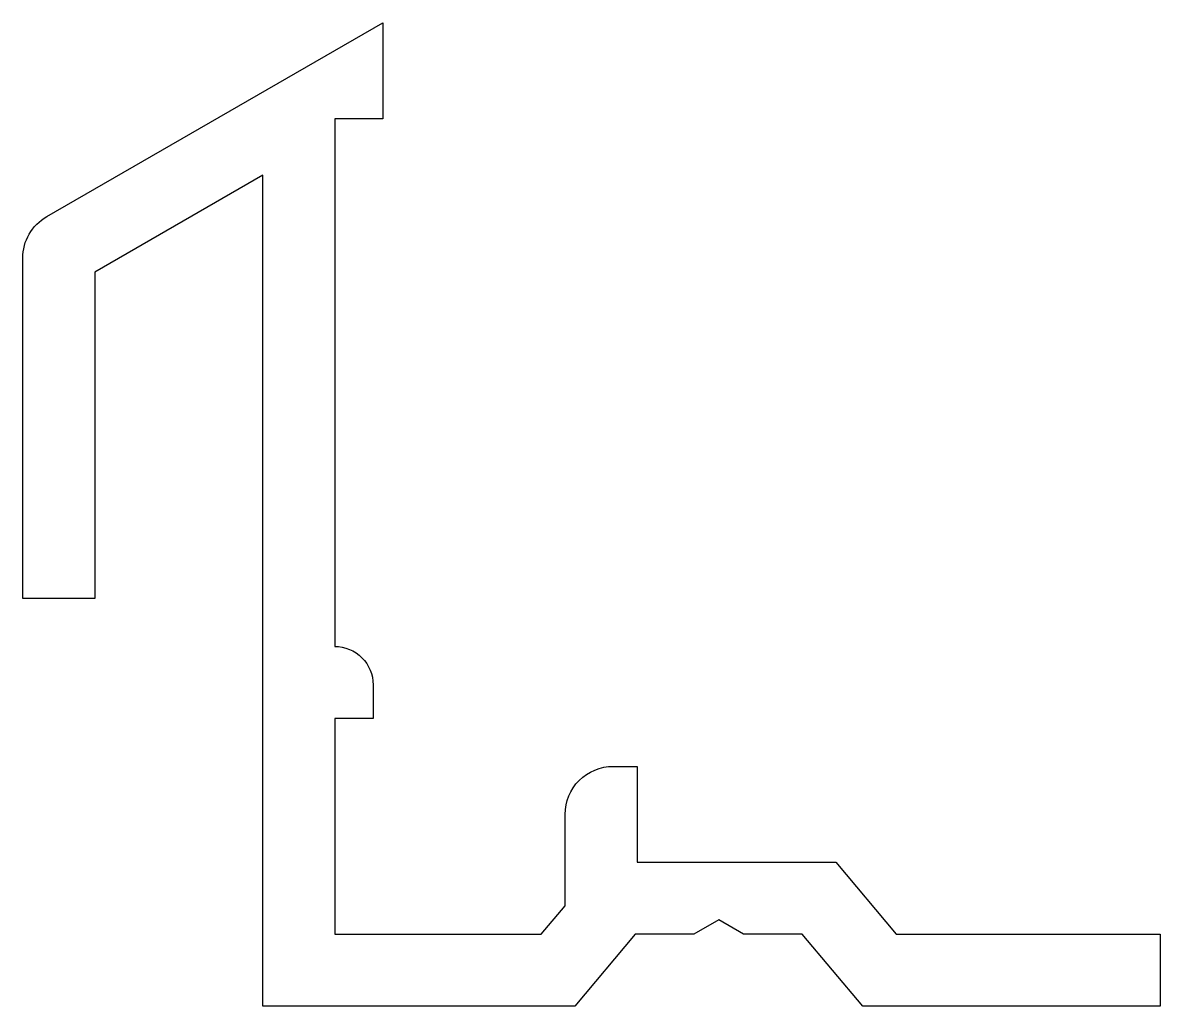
# Model space of a CAD drawing. Header units: millimetres. Extents: x -5 to 18.7, y 0 to 20.5.
import ezdxf

# ---------------------------------------------------------------- set-up
doc = ezdxf.new("R2010")
doc.units = ezdxf.units.MM
doc.header["$LTSCALE"] = 0.5

msp = doc.modelspace()

# ---------------------------------------------------------------- linework, layer by layer
msp.add_lwpolyline([(-4.5, 16.459), (2.5, 20.5), (2.5, 18.5), (1.5, 18.5), (1.5, 7.5, -0.414214), (2.3, 6.7), (2.3, 6), (1.5, 6), (1.5, 1.5), (5.801, 1.5), (6.3, 2.095), (6.3, 4, -0.414214), (7.3, 5), (7.8, 5), (7.8, 3), (11.941, 3), (13.199, 1.5), (18.7, 1.5), (18.7, 0), (12.5, 0), (11.241, 1.5), (10.02, 1.5), (9.5, 1.8), (8.98, 1.5), (7.759, 1.5), (6.5, 0), (0, 0), (0, 17.325), (-3.5, 15.304), (-3.5, 8.5), (-5, 8.5), (-5, 15.593, -0.267949), (-4.5, 16.459)], format="xyb", close=True)

doc.saveas('drawing.dxf')
